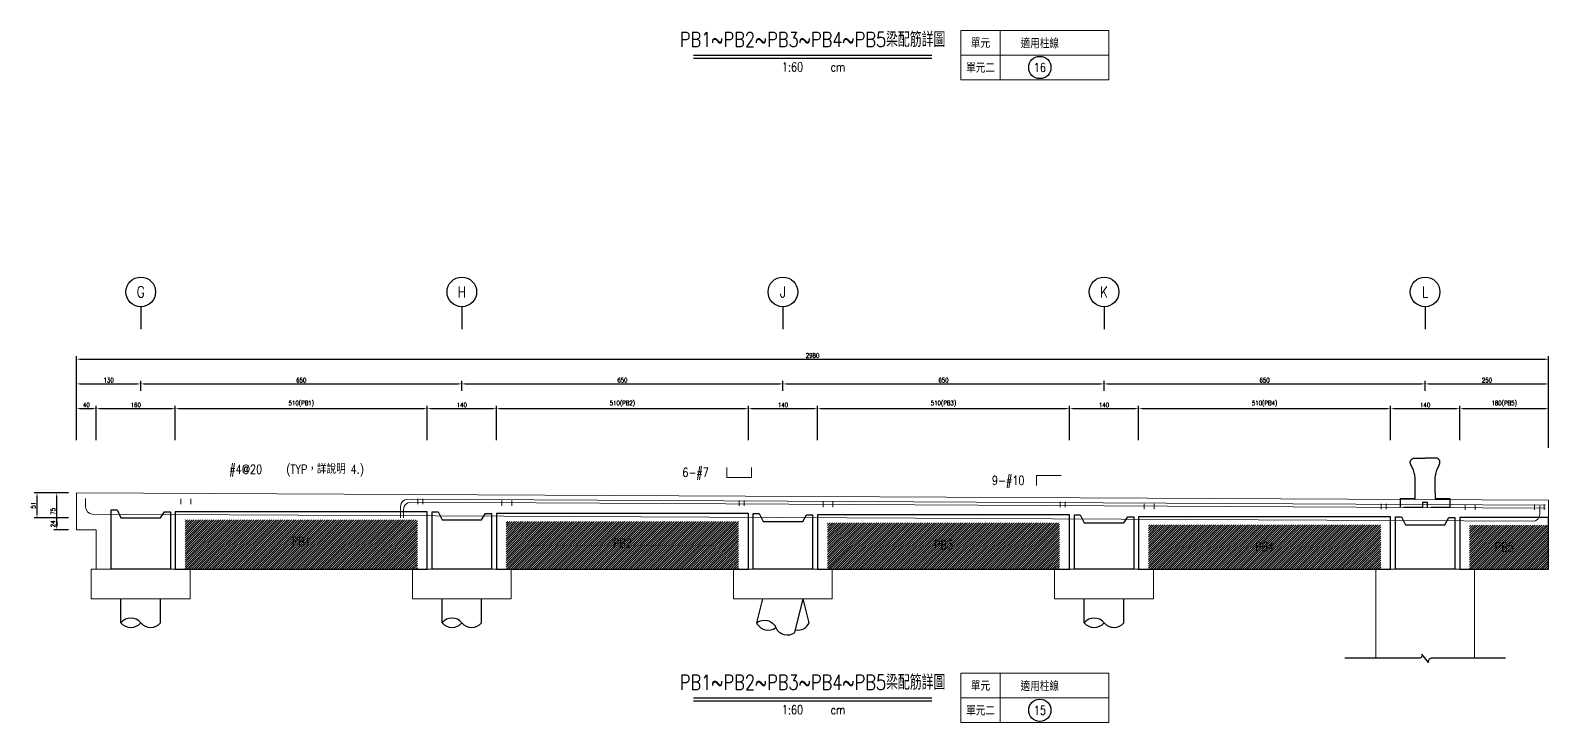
# Model space of a CAD drawing. Extents: x -4754 to 4976, y -23710 to 3841.
# Drawn here: x -359 to 2715, y -18510 to -17110 of the extents above; entities that cross this region are included whole.
import ezdxf
from ezdxf.enums import TextEntityAlignment as Align

# ---------------------------------------------------------------- set-up
doc = ezdxf.new("R2010")
doc.units = 0
doc.header["$LTSCALE"] = 3
doc.linetypes.add('DASHED', pattern=[19.05, 12.7, -6.35])
doc.layers.get('0').update_dxf_attribs({"linetype": 'CONTINUOUS'})
doc.layers.add('HB_0', color=7, linetype='CONTINUOUS', transparency=0.5)
for name, color, linetype in [('HB_DIM', 1, 'CONTINUOUS'), ('HB_SYMBOLS', 7, 'CONTINUOUS'), ('HB_TXT_CTEXT', 2, 'CONTINUOUS'), ('鋼筋', 3, 'CONTINUOUS')]:
    doc.layers.add(name, color=color, linetype=linetype)
doc.styles.get("Standard").update_dxf_attribs({"font": 'ROMANS.shx', "width": 0.8, "bigfont": 'chineset.shx'})
doc.dimstyles.new('30', dxfattribs={"dimscale": 3, "dimtxt": 3, "dimasz": 2.5, "dimexe": 2, "dimexo": 2, "dimgap": 1, "dimtad": 1, "dimdsep": 46, "dimtxsty": 'Standard', "dimcen": 0, "dimclrd": 256, "dimclre": 256, "dimclrt": 2, "dimadec": 0, "dimazin": 0, "dimtfac": 1, "dimtix": 1, "dimtmove": 2, "dimatfit": 3, "dimfxl": 1, "dimtolj": 1, "dimtzin": 0, "dimarcsym": 0})

# ---------------------------------------------------------------- blocks, each defined once
blk = doc.blocks.new('title_beam')
at = {"color": 3, "linetype": 'Continuous'}
blk.add_line((-241.2, 0), (241.2, 0), dxfattribs=at)
at = {"color": 1, "linetype": 'Continuous'}
blk.add_line((-241.2, -6), (241.2, -6), dxfattribs=at)
at = {"color": 3, "linetype": 'Continuous', "width": 0.8}
blk.add_attdef('TITLE', text='', height=30, dxfattribs=at).set_placement((0, 33), align=Align.MIDDLE)
at = {"linetype": 'Continuous', "width": 0.8}
blk.add_attdef('SCALE', text='', height=18, dxfattribs=at).set_placement((-40.6, -24), align=Align.MIDDLE)
blk.add_attdef('CM', (36.5, -33), '', height=18, dxfattribs=at)
blk = doc.blocks.new('line_tag')
at = {"layer": 'HB_SYMBOLS', "color": 4, "linetype": 'Continuous'}
blk.add_circle((0, 0), 22.5, dxfattribs=at)
at = {"color": 4, "linetype": 'Continuous', "width": 0.8}
blk.add_attdef('A', text='', height=18, dxfattribs=at).set_placement((0, 0), align=Align.MIDDLE)
blk = doc.blocks.new('fender_bottom')
at = {"color": 1, "linetype": 'Continuous'}
blk.add_lwpolyline([(162.5, 0), (12.5, 0, 0.529473), (6.7, -8.6), (-6.7, 8.6, -0.532815), (-12.5, 0), (-162.5, 0)], format="xyb", dxfattribs=at)
blk = doc.blocks.new('fender_top_transverse')
at = {"layer": 'HB_0', "color": 1, "linetype": 'Continuous'}
for points in [[(-20, 30), (-20, 60, 0.07193), (-25.7, 80.5, -0.041495), (-29.5, 88.2, -0.488993), (-22.5, 100), (0, 100)], [(20, 30), (20, 60, -0.07193), (25.7, 80.5, 0.041495), (29.5, 88.2, 0.488993), (22.5, 100), (0, 100)]]:
    blk.add_lwpolyline(points, format="xyb", dxfattribs=at)
at = {"layer": 'HB_0', "color": 252, "linetype": 'DASHED'}
blk.add_lwpolyline([(20, 30), (20, 18), (50, 18), (50, 0), (5, 0), (5, 10), (-5, 10), (-5, 0), (-50, 0), (-50, 18), (-20, 18), (-20, 30)], dxfattribs=at)
blk = doc.blocks.new('pile_vertical_with_pilecap')
at = {"linetype": 'Continuous'}
for p, q in [((-40, -48.1), (-40, 0)), ((-40, -48.1), (-40, 0)), ((40, -48.1), (40, 0)), ((40, -48.1), (40, 0))]:
    blk.add_line(p, q, dxfattribs=at)
for centre, start, end in [((-20, -64.1), 38.718, 141.282), ((-20, -64.1), 38.718, 141.282), ((-20, -32), 218.718, 321.282), ((-20, -32), 218.718, 321.282), ((20, -32), 218.718, 321.282), ((20, -32), 218.718, 321.282)]:
    blk.add_arc(centre, 25.6, start, end, dxfattribs=at)
blk = doc.blocks.new('racked_with_pilecap_Transverse')
at = {"linetype": 'Continuous'}
for points in [[(-41.2, 0), (-53.2, -48.1)], [(24.4, -67.5), (41.2, 0)]]:
    blk.add_lwpolyline(points, dxfattribs=at)
blk.add_lwpolyline([(53.2, -48.1), (41.2, 0)])
for points in [[(-53.2, -48.1, -0.48), (-14.4, -57.8, 0.48), (24.4, -67.5, 0.48)], [(-53.2, -48.1, 0.48), (-14.4, -57.8, 0.48)], [(25.6, -62.6, 0.340232), (53.2, -48.1)]]:
    blk.add_lwpolyline(points, format="xyb", dxfattribs=at)
blk = doc.blocks.new('line_guide')
at = {"color": 4, "linetype": 'Continuous'}
blk.add_line((0, 0), (0, -45), dxfattribs=at)
blk.add_circle((0, 30), 30, dxfattribs=at)
at = {"color": 4, "linetype": 'Continuous', "width": 0.8}
blk.add_attdef('A', text='', height=22.5, dxfattribs=at).set_placement((0, 30), align=Align.MIDDLE)
blk = doc.blocks.new('*D312')
at = {"layer": 'HB_DIM', "linetype": 'Continuous', "lineweight": -2}
for p, q in [((-265.4, -17938.8), (-265.4, -17868.8)), ((-257.9, -17874.8), (-232.9, -17874.8)), ((-225.4, -17938.8), (-225.4, -17868.8))]:
    blk.add_line(p, q, dxfattribs=at)
at = {"layer": 'HB_DIM'}
for points in [[(-257.9, -17873.6), (-257.9, -17876.1), (-265.4, -17874.8)], [(-232.9, -17876.1), (-232.9, -17873.6), (-225.4, -17874.8)]]:
    blk.add_solid(points, dxfattribs=at)
at = {"layer": 'HB_DIM', "color": 2, "linetype": 'Continuous', "insert": (-245.4, -17867.3), "char_height": 9, "attachment_point": 5, "rotation": 0}
blk.add_mtext('\\A1;40', dxfattribs=at)
blk = doc.blocks.new('*D313')
at = {"layer": 'HB_DIM', "linetype": 'Continuous', "lineweight": -2}
for p, q in [((-225.4, -17938.8), (-225.4, -17868.8)), ((-217.9, -17874.8), (-72.9, -17874.8)), ((-65.4, -17938.8), (-65.4, -17868.8))]:
    blk.add_line(p, q, dxfattribs=at)
at = {"layer": 'HB_DIM'}
for points in [[(-217.9, -17873.6), (-217.9, -17876.1), (-225.4, -17874.8)], [(-72.9, -17876.1), (-72.9, -17873.6), (-65.4, -17874.8)]]:
    blk.add_solid(points, dxfattribs=at)
at = {"layer": 'HB_DIM', "color": 2, "linetype": 'Continuous', "insert": (-145.4, -17867.3), "char_height": 9, "attachment_point": 5, "rotation": 0}
blk.add_mtext('\\A1;160', dxfattribs=at)
blk = doc.blocks.new('*D314')
at = {"layer": 'HB_DIM', "linetype": 'Continuous', "lineweight": -2}
for p, q in [((-65.4, -17938.8), (-65.4, -17868.8)), ((-57.9, -17874.8), (437.1, -17874.8)), ((444.6, -17938.8), (444.6, -17868.8))]:
    blk.add_line(p, q, dxfattribs=at)
at = {"layer": 'HB_DIM'}
for points in [[(-57.9, -17873.6), (-57.9, -17876.1), (-65.4, -17874.8)], [(437.1, -17876.1), (437.1, -17873.6), (444.6, -17874.8)]]:
    blk.add_solid(points, dxfattribs=at)
at = {"layer": 'HB_DIM', "color": 2, "linetype": 'Continuous', "insert": (189.6, -17864.9), "char_height": 9, "attachment_point": 5, "rotation": 0}
blk.add_mtext('\\A1;510(PB1)', dxfattribs=at)
blk = doc.blocks.new('*D315')
at = {"layer": 'HB_DIM', "linetype": 'Continuous', "lineweight": -2}
for p, q in [((444.6, -17938.8), (444.6, -17868.8)), ((452.1, -17874.8), (577.1, -17874.8)), ((584.6, -17938.8), (584.6, -17868.8))]:
    blk.add_line(p, q, dxfattribs=at)
at = {"layer": 'HB_DIM'}
for points in [[(452.1, -17873.6), (452.1, -17876.1), (444.6, -17874.8)], [(577.1, -17876.1), (577.1, -17873.6), (584.6, -17874.8)]]:
    blk.add_solid(points, dxfattribs=at)
at = {"layer": 'HB_DIM', "color": 2, "linetype": 'Continuous', "insert": (514.6, -17867.3), "char_height": 9, "attachment_point": 5, "rotation": 0}
blk.add_mtext('\\A1;140', dxfattribs=at)
blk = doc.blocks.new('*D316')
at = {"layer": 'HB_DIM', "linetype": 'Continuous', "lineweight": -2}
for p, q in [((584.6, -17938.8), (584.6, -17868.8)), ((592.1, -17874.8), (1087.1, -17874.8)), ((1094.6, -17938.8), (1094.6, -17868.8))]:
    blk.add_line(p, q, dxfattribs=at)
at = {"layer": 'HB_DIM'}
for points in [[(592.1, -17873.6), (592.1, -17876.1), (584.6, -17874.8)], [(1087.1, -17876.1), (1087.1, -17873.6), (1094.6, -17874.8)]]:
    blk.add_solid(points, dxfattribs=at)
at = {"layer": 'HB_DIM', "color": 2, "linetype": 'Continuous', "insert": (839.6, -17864.9), "char_height": 9, "attachment_point": 5, "rotation": 0}
blk.add_mtext('\\A1;510(PB2)', dxfattribs=at)
blk = doc.blocks.new('*D317')
at = {"layer": 'HB_DIM', "linetype": 'Continuous', "lineweight": -2}
for p, q in [((1094.6, -17938.8), (1094.6, -17868.8)), ((1102.1, -17874.8), (1227.1, -17874.8)), ((1234.6, -17938.8), (1234.6, -17868.8))]:
    blk.add_line(p, q, dxfattribs=at)
at = {"layer": 'HB_DIM'}
for points in [[(1102.1, -17873.6), (1102.1, -17876.1), (1094.6, -17874.8)], [(1227.1, -17876.1), (1227.1, -17873.6), (1234.6, -17874.8)]]:
    blk.add_solid(points, dxfattribs=at)
at = {"layer": 'HB_DIM', "color": 2, "linetype": 'Continuous', "insert": (1164.6, -17867.3), "char_height": 9, "attachment_point": 5, "rotation": 0}
blk.add_mtext('\\A1;140', dxfattribs=at)
blk = doc.blocks.new('*D318')
at = {"layer": 'HB_DIM', "linetype": 'Continuous', "lineweight": -2}
for p, q in [((1234.6, -17938.8), (1234.6, -17868.8)), ((1242.1, -17874.8), (1737.1, -17874.8)), ((1744.6, -17938.8), (1744.6, -17868.8))]:
    blk.add_line(p, q, dxfattribs=at)
at = {"layer": 'HB_DIM'}
for points in [[(1242.1, -17873.6), (1242.1, -17876.1), (1234.6, -17874.8)], [(1737.1, -17876.1), (1737.1, -17873.6), (1744.6, -17874.8)]]:
    blk.add_solid(points, dxfattribs=at)
at = {"layer": 'HB_DIM', "color": 2, "linetype": 'Continuous', "insert": (1489.6, -17864.9), "char_height": 9, "attachment_point": 5, "rotation": 0}
blk.add_mtext('\\A1;510(PB3)', dxfattribs=at)
blk = doc.blocks.new('*D319')
at = {"layer": 'HB_DIM', "linetype": 'Continuous', "lineweight": -2}
for p, q in [((1744.6, -17938.8), (1744.6, -17868.8)), ((1752.1, -17874.8), (1877.1, -17874.8)), ((1884.6, -17938.8), (1884.6, -17868.8))]:
    blk.add_line(p, q, dxfattribs=at)
at = {"layer": 'HB_DIM'}
for points in [[(1752.1, -17873.6), (1752.1, -17876.1), (1744.6, -17874.8)], [(1877.1, -17876.1), (1877.1, -17873.6), (1884.6, -17874.8)]]:
    blk.add_solid(points, dxfattribs=at)
at = {"layer": 'HB_DIM', "color": 2, "linetype": 'Continuous', "insert": (1814.6, -17867.3), "char_height": 9, "attachment_point": 5, "rotation": 0}
blk.add_mtext('\\A1;140', dxfattribs=at)
blk = doc.blocks.new('*D320')
at = {"layer": 'HB_DIM', "linetype": 'Continuous', "lineweight": -2}
for p, q in [((1884.6, -17938.8), (1884.6, -17868.8)), ((1892.1, -17874.8), (2387.1, -17874.8)), ((2394.6, -17938.8), (2394.6, -17868.8))]:
    blk.add_line(p, q, dxfattribs=at)
at = {"layer": 'HB_DIM'}
for points in [[(1892.1, -17873.6), (1892.1, -17876.1), (1884.6, -17874.8)], [(2387.1, -17876.1), (2387.1, -17873.6), (2394.6, -17874.8)]]:
    blk.add_solid(points, dxfattribs=at)
at = {"layer": 'HB_DIM', "color": 2, "linetype": 'Continuous', "insert": (2139.6, -17864.9), "char_height": 9, "attachment_point": 5, "rotation": 0}
blk.add_mtext('\\A1;510(PB4)', dxfattribs=at)
blk = doc.blocks.new('*D321')
at = {"layer": 'HB_DIM', "linetype": 'Continuous', "lineweight": -2}
for p, q in [((2394.6, -17938.8), (2394.6, -17868.8)), ((2402.1, -17874.8), (2527.1, -17874.8)), ((2534.6, -17938.8), (2534.6, -17868.8))]:
    blk.add_line(p, q, dxfattribs=at)
at = {"layer": 'HB_DIM'}
for points in [[(2402.1, -17873.6), (2402.1, -17876.1), (2394.6, -17874.8)], [(2527.1, -17876.1), (2527.1, -17873.6), (2534.6, -17874.8)]]:
    blk.add_solid(points, dxfattribs=at)
at = {"layer": 'HB_DIM', "color": 2, "linetype": 'Continuous', "insert": (2464.6, -17867.3), "char_height": 9, "attachment_point": 5, "rotation": 0}
blk.add_mtext('\\A1;140', dxfattribs=at)
blk = doc.blocks.new('*D322')
at = {"layer": 'HB_DIM', "linetype": 'Continuous', "lineweight": -2}
for p, q in [((2534.6, -17938.8), (2534.6, -17868.8)), ((2542.1, -17874.8), (2707.1, -17874.8)), ((2714.6, -17938.8), (2714.6, -17868.8))]:
    blk.add_line(p, q, dxfattribs=at)
at = {"layer": 'HB_DIM'}
for points in [[(2542.1, -17873.6), (2542.1, -17876.1), (2534.6, -17874.8)], [(2707.1, -17876.1), (2707.1, -17873.6), (2714.6, -17874.8)]]:
    blk.add_solid(points, dxfattribs=at)
at = {"layer": 'HB_DIM', "color": 2, "linetype": 'Continuous', "insert": (2624.6, -17864.9), "char_height": 9, "attachment_point": 5, "rotation": 0}
blk.add_mtext('\\A1;180(PB5)', dxfattribs=at)
blk = doc.blocks.new('*D323')
at = {"layer": 'HB_DIM', "linetype": 'Continuous', "lineweight": -2}
for p, q in [((-281.4, -18095.8), (-311.4, -18095.8)), ((-281.4, -18119.8), (-311.4, -18119.8)), ((-305.4, -18103.3), (-305.4, -18112.3))]:
    blk.add_line(p, q, dxfattribs=at)
at = {"layer": 'HB_DIM'}
for points in [[(-304.2, -18103.3), (-306.7, -18103.3), (-305.4, -18095.8)], [(-306.7, -18112.3), (-304.2, -18112.3), (-305.4, -18119.8)]]:
    blk.add_solid(points, dxfattribs=at)
at = {"layer": 'HB_DIM', "color": 2, "linetype": 'Continuous', "insert": (-312.9, -18107.8), "char_height": 9, "attachment_point": 5, "rotation": 90}
blk.add_mtext('\\A1;24', dxfattribs=at)
blk = doc.blocks.new('*D324')
at = {"layer": 'HB_DIM', "linetype": 'Continuous', "lineweight": -2}
for p, q in [((-281.4, -18044.8), (-311.4, -18044.8)), ((-305.4, -18112.3), (-305.4, -18052.3)), ((-281.4, -18119.8), (-311.4, -18119.8))]:
    blk.add_line(p, q, dxfattribs=at)
at = {"layer": 'HB_DIM'}
for points in [[(-304.2, -18052.3), (-306.7, -18052.3), (-305.4, -18044.8)], [(-306.7, -18112.3), (-304.2, -18112.3), (-305.4, -18119.8)]]:
    blk.add_solid(points, dxfattribs=at)
at = {"layer": 'HB_DIM', "color": 2, "linetype": 'Continuous', "insert": (-312.9, -18082.3), "char_height": 9, "attachment_point": 5, "rotation": 90}
blk.add_mtext('\\A1;75', dxfattribs=at)
blk = doc.blocks.new('*D325')
at = {"layer": 'HB_DIM', "linetype": 'Continuous', "lineweight": -2}
for p, q in [((-265.4, -17938.8), (-265.4, -17768.8)), ((-257.9, -17774.8), (2707.1, -17774.8)), ((2714.6, -17953.8), (2714.6, -17768.8))]:
    blk.add_line(p, q, dxfattribs=at)
at = {"layer": 'HB_DIM'}
for points in [[(-257.9, -17773.6), (-257.9, -17776.1), (-265.4, -17774.8)], [(2707.1, -17776.1), (2707.1, -17773.6), (2714.6, -17774.8)]]:
    blk.add_solid(points, dxfattribs=at)
at = {"layer": 'HB_DIM', "color": 2, "linetype": 'Continuous', "insert": (1224.6, -17767.3), "char_height": 9, "attachment_point": 5, "rotation": 0}
blk.add_mtext('\\A1;2980', dxfattribs=at)
blk = doc.blocks.new('*D326')
at = {"layer": 'HB_DIM', "linetype": 'Continuous', "lineweight": -2}
for p, q in [((-265.4, -17938.8), (-265.4, -17818.8)), ((-257.9, -17824.8), (-142.9, -17824.8)), ((-135.4, -17838.8), (-135.4, -17818.8))]:
    blk.add_line(p, q, dxfattribs=at)
at = {"layer": 'HB_DIM'}
for points in [[(-257.9, -17823.6), (-257.9, -17826.1), (-265.4, -17824.8)], [(-142.9, -17826.1), (-142.9, -17823.6), (-135.4, -17824.8)]]:
    blk.add_solid(points, dxfattribs=at)
at = {"layer": 'HB_DIM', "color": 2, "linetype": 'Continuous', "insert": (-200.4, -17817.3), "char_height": 9, "attachment_point": 5, "rotation": 0}
blk.add_mtext('\\A1;130', dxfattribs=at)
blk = doc.blocks.new('*D327')
at = {"layer": 'HB_DIM', "linetype": 'Continuous', "lineweight": -2}
for p, q in [((-135.4, -17838.8), (-135.4, -17818.8)), ((-127.9, -17824.8), (507.1, -17824.8)), ((514.6, -17838.8), (514.6, -17818.8))]:
    blk.add_line(p, q, dxfattribs=at)
at = {"layer": 'HB_DIM'}
for points in [[(-127.9, -17823.6), (-127.9, -17826.1), (-135.4, -17824.8)], [(507.1, -17826.1), (507.1, -17823.6), (514.6, -17824.8)]]:
    blk.add_solid(points, dxfattribs=at)
at = {"layer": 'HB_DIM', "color": 2, "linetype": 'Continuous', "insert": (189.6, -17817.3), "char_height": 9, "attachment_point": 5, "rotation": 0}
blk.add_mtext('\\A1;650', dxfattribs=at)
blk = doc.blocks.new('*D328')
at = {"layer": 'HB_DIM', "linetype": 'Continuous', "lineweight": -2}
for p, q in [((514.6, -17838.8), (514.6, -17818.8)), ((522.1, -17824.8), (1157.1, -17824.8)), ((1164.6, -17838.8), (1164.6, -17818.8))]:
    blk.add_line(p, q, dxfattribs=at)
at = {"layer": 'HB_DIM'}
for points in [[(522.1, -17823.6), (522.1, -17826.1), (514.6, -17824.8)], [(1157.1, -17826.1), (1157.1, -17823.6), (1164.6, -17824.8)]]:
    blk.add_solid(points, dxfattribs=at)
at = {"layer": 'HB_DIM', "color": 2, "linetype": 'Continuous', "insert": (839.6, -17817.3), "char_height": 9, "attachment_point": 5, "rotation": 0}
blk.add_mtext('\\A1;650', dxfattribs=at)
blk = doc.blocks.new('*D329')
at = {"layer": 'HB_DIM', "linetype": 'Continuous', "lineweight": -2}
for p, q in [((1164.6, -17838.8), (1164.6, -17818.8)), ((1172.1, -17824.8), (1807.1, -17824.8)), ((1814.6, -17838.8), (1814.6, -17818.8))]:
    blk.add_line(p, q, dxfattribs=at)
at = {"layer": 'HB_DIM'}
for points in [[(1172.1, -17823.6), (1172.1, -17826.1), (1164.6, -17824.8)], [(1807.1, -17826.1), (1807.1, -17823.6), (1814.6, -17824.8)]]:
    blk.add_solid(points, dxfattribs=at)
at = {"layer": 'HB_DIM', "color": 2, "linetype": 'Continuous', "insert": (1489.6, -17817.3), "char_height": 9, "attachment_point": 5, "rotation": 0}
blk.add_mtext('\\A1;650', dxfattribs=at)
blk = doc.blocks.new('*D330')
at = {"layer": 'HB_DIM', "linetype": 'Continuous', "lineweight": -2}
for p, q in [((1814.6, -17838.8), (1814.6, -17818.8)), ((1822.1, -17824.8), (2457.1, -17824.8)), ((2464.6, -17838.8), (2464.6, -17818.8))]:
    blk.add_line(p, q, dxfattribs=at)
at = {"layer": 'HB_DIM'}
for points in [[(1822.1, -17823.6), (1822.1, -17826.1), (1814.6, -17824.8)], [(2457.1, -17826.1), (2457.1, -17823.6), (2464.6, -17824.8)]]:
    blk.add_solid(points, dxfattribs=at)
at = {"layer": 'HB_DIM', "color": 2, "linetype": 'Continuous', "insert": (2139.6, -17817.3), "char_height": 9, "attachment_point": 5, "rotation": 0}
blk.add_mtext('\\A1;650', dxfattribs=at)
blk = doc.blocks.new('*D331')
at = {"layer": 'HB_DIM', "linetype": 'Continuous', "lineweight": -2}
for p, q in [((2464.6, -17838.8), (2464.6, -17818.8)), ((2472.1, -17824.8), (2707.1, -17824.8)), ((2714.6, -17938.8), (2714.6, -17818.8))]:
    blk.add_line(p, q, dxfattribs=at)
at = {"layer": 'HB_DIM'}
for points in [[(2472.1, -17823.6), (2472.1, -17826.1), (2464.6, -17824.8)], [(2707.1, -17826.1), (2707.1, -17823.6), (2714.6, -17824.8)]]:
    blk.add_solid(points, dxfattribs=at)
at = {"layer": 'HB_DIM', "color": 2, "linetype": 'Continuous', "insert": (2589.6, -17817.3), "char_height": 9, "attachment_point": 5, "rotation": 0}
blk.add_mtext('\\A1;250', dxfattribs=at)
blk = doc.blocks.new('*D332')
at = {"layer": 'HB_DIM', "linetype": 'Continuous', "lineweight": -2}
for p, q in [((-281.4, -18044.8), (-351.4, -18044.8)), ((-345.4, -18088.3), (-345.4, -18052.3)), ((-281.4, -18095.8), (-351.4, -18095.8))]:
    blk.add_line(p, q, dxfattribs=at)
at = {"layer": 'HB_DIM'}
for points in [[(-344.2, -18052.3), (-346.7, -18052.3), (-345.4, -18044.8)], [(-346.7, -18088.3), (-344.2, -18088.3), (-345.4, -18095.8)]]:
    blk.add_solid(points, dxfattribs=at)
at = {"layer": 'HB_DIM', "color": 2, "linetype": 'Continuous', "insert": (-352.9, -18070.3), "char_height": 9, "attachment_point": 5, "rotation": 90}
blk.add_mtext('\\A1;51', dxfattribs=at)

msp = doc.modelspace()

# ---------------------------------------------------------------- hatches: boundary and pattern name
at = {"layer": 'HB_0', "linetype": 'Continuous'}
h = msp.add_hatch(dxfattribs=at)
h.set_pattern_fill('ANSI31', color=256, style=0)
h.paths.add_polyline_path([(-45.427, -18099.802), (424.573, -18099.802), (424.573, -18199.802), (-45.427, -18199.802)], flags=17)
h = msp.add_hatch(dxfattribs=at)
h.set_pattern_fill('ANSI31', color=256, style=0)
h.paths.add_polyline_path([(604.573, -18102.802), (1074.573, -18102.802), (1074.573, -18199.802), (604.573, -18199.802)], flags=17)
h = msp.add_hatch(dxfattribs=at)
h.set_pattern_fill('ANSI31', color=256, style=0)
h.paths.add_polyline_path([(1254.573, -18105.802), (1724.573, -18105.802), (1724.573, -18199.802), (1254.573, -18199.802)], flags=17)
h = msp.add_hatch(dxfattribs=at)
h.set_pattern_fill('ANSI31', color=256, style=0)
h.paths.add_polyline_path([(1904.573, -18109.802), (2374.573, -18109.802), (2374.573, -18199.802), (1904.573, -18199.802)], flags=17)
h = msp.add_hatch(dxfattribs=at)
h.set_pattern_fill('ANSI31', color=256, style=0)
h.paths.add_polyline_path([(2554.573, -18110.802), (2714.573, -18110.802), (2714.573, -18199.802), (2554.573, -18199.802)], flags=17)

# ---------------------------------------------------------------- linework, layer by layer
at = {"layer": 'HB_0', "lineweight": 5}
for p, q in [((2364.573, -18199.802, -250), (2364.573, -18379.802, -250)), ((2564.573, -18199.802, -250), (2564.573, -18379.802, -250))]:
    msp.add_line(p, q, dxfattribs=at)
msp.add_lwpolyline([(-225.427, -18199.802), (-225.427, -18119.802), (-265.427, -18119.802), (-265.427, -18044.802), (2714.573, -18059.802), (2714.573, -18199.802), (-225.427, -18199.802)], dxfattribs=at)
at = {"layer": 'HB_0', "color": 1, "linetype": 'Continuous'}
for points in [[(-195.427, -18199.802), (-195.427, -18079.802), (-183.427, -18079.802), (-175.427, -18095.802), (-95.427, -18095.802), (-87.427, -18083.802), (-75.427, -18083.802), (-75.427, -18199.802), (-195.427, -18199.802)], [(-65.427, -18199.802), (-45.427, -18199.802), (424.573, -18199.802), (444.573, -18199.802), (444.573, -18083.802), (424.573, -18083.802), (-45.427, -18083.802), (-65.427, -18083.802), (-65.427, -18199.802)], [(454.573, -18199.802), (454.573, -18083.802), (466.573, -18083.802), (474.573, -18099.802), (554.573, -18099.802), (562.573, -18086.802), (574.573, -18086.802), (574.573, -18199.802), (454.573, -18199.802)], [(584.573, -18199.802), (604.573, -18199.802), (1074.573, -18199.802), (1094.573, -18199.802), (1094.573, -18086.802), (1074.573, -18086.802), (604.573, -18086.802), (584.573, -18086.802), (584.573, -18199.802)], [(1104.573, -18199.802), (1104.573, -18086.802), (1116.573, -18086.802), (1124.573, -18102.802), (1204.573, -18102.802), (1212.573, -18089.802), (1224.573, -18089.802), (1224.573, -18199.802), (1104.573, -18199.802)], [(1234.573, -18199.802), (1254.573, -18199.802), (1724.573, -18199.802), (1744.573, -18199.802), (1744.573, -18089.802), (1724.573, -18089.802), (1254.573, -18089.802), (1234.573, -18089.802), (1234.573, -18199.802)], [(1754.573, -18199.802), (1754.573, -18089.802), (1766.573, -18089.802), (1774.573, -18105.802), (1854.573, -18105.802), (1862.573, -18093.802), (1874.573, -18093.802), (1874.573, -18199.802), (1754.573, -18199.802)], [(1884.573, -18199.802), (1904.573, -18199.802), (2374.573, -18199.802), (2394.573, -18199.802), (2394.573, -18093.802), (2374.573, -18093.802), (1904.573, -18093.802), (1884.573, -18093.802), (1884.573, -18199.802)], [(2404.573, -18199.802), (2404.573, -18093.802), (2416.573, -18093.802), (2424.573, -18109.802), (2504.573, -18109.802), (2512.573, -18094.802), (2524.573, -18094.802), (2524.573, -18199.802), (2404.573, -18199.802)], [(2534.573, -18199.802), (2554.573, -18199.802), (2714.573, -18199.802), (2714.573, -18094.802), (2554.573, -18094.802), (2534.573, -18094.802), (2534.573, -18199.802)]]:
    msp.add_lwpolyline(points, dxfattribs=at)
at = {"layer": 'HB_0', "lineweight": 5}
for points in [[(-235.427, -18259.802, -277.5), (-35.427, -18259.802, -277.5), (-35.427, -18199.802, -277.5), (-235.427, -18199.802, -277.5), (-235.427, -18259.802, -277.5)], [(414.573, -18259.802, -250), (614.573, -18259.802, -250), (614.573, -18199.802, -250), (414.573, -18199.802, -250), (414.573, -18259.802, -250)], [(1064.573, -18259.802, -250), (1264.573, -18259.802, -250), (1264.573, -18199.802, -250), (1064.573, -18199.802, -250), (1064.573, -18259.802, -250)], [(1714.573, -18259.802, -250), (1914.573, -18259.802, -250), (1914.573, -18199.802, -250), (1714.573, -18199.802, -250), (1714.573, -18259.802, -250)]]:
    msp.add_polyline3d(points, dxfattribs=at)
at = {"layer": 'HB_DIM', "color": 1, "linetype": 'Continuous'}
for points in [[(-34.157, -18057.372, 0, 1.25, 0), (-24.157, -18047.372, 0, 0, 0), (25.843, -17997.372, 0, 0, 0), (43.843, -17997.372, 0, 0, 0)], [(933.112, -18093.834, 0, 1.25, 0), (933.112, -18078.834, 0, 0, 0), (933.112, -18003.834, 0, 0, 0), (951.112, -18003.834, 0, 0, 0)], [(1544.734, -18069.989, 0, 1.25, 0), (1549.044, -18055.621, 0, 0, 0), (1559.734, -18019.989, 0, 0, 0), (1577.734, -18019.989, 0, 0, 0)], [(1544.734, -18063.974, 0, 1.25, 0), (1549.575, -18049.777, 0, 0, 0), (1559.734, -18019.989, 0, 0, 0), (1577.734, -18019.989, 0, 0, 0)]]:
    msp.add_lwpolyline(points, format="xyseb", dxfattribs=at)
at = {"layer": 'HB_TXT_CTEXT', "color": 4, "lineweight": 5, "true_color": 0x00ffff}
for p, q in [((1604.573, -17109.802), (1604.573, -17209.802)), ((1524.573, -17159.802), (1824.573, -17159.802)), ((1604.573, -18409.802), (1604.573, -18509.802)), ((1524.573, -18459.802), (1824.573, -18459.802))]:
    msp.add_line(p, q, dxfattribs=at)
for points in [[(1524.573, -17109.802), (1524.573, -17209.802), (1824.573, -17209.802), (1824.573, -17109.802), (1524.573, -17109.802)], [(1524.573, -18409.802), (1524.573, -18509.802), (1824.573, -18509.802), (1824.573, -18409.802), (1524.573, -18409.802)]]:
    msp.add_lwpolyline(points, dxfattribs=at)
at = {"layer": 'HB_TXT_CTEXT', "lineweight": 5}
for points in [[(1051.112, -17993.834, -37.62), (1051.112, -18013.834, -37.62), (1101.112, -18013.834, -37.62), (1101.112, -17993.834, -37.62)], [(1677.734, -18029.989, -37.12), (1677.734, -18009.989, -37.12), (1727.734, -18009.989, -37.12)]]:
    msp.add_polyline3d(points, dxfattribs=at)
at = {"layer": '鋼筋', "lineweight": 5}
for p, q in [((-247.23, -18056.783, -37.62), (-247.314, -18073.402, -37.62)), ((-247.23, -18056.783, -22.572), (-247.314, -18073.402, -22.572)), ((-247.23, -18056.783, -7.524), (-247.314, -18073.402, -7.524)), ((-247.23, -18056.783, 7.524), (-247.314, -18073.402, 7.524)), ((-247.23, -18056.783, 22.572), (-247.314, -18073.402, 22.572)), ((-247.23, -18056.783, 37.62), (-247.314, -18073.402, 37.62)), ((-54.157, -18057.372, -36.57), (-54.157, -18057.372, 36.57)), ((-54.157, -18060.547, 39.745), (-54.157, -18068.167, 39.745)), ((-54.157, -18068.18, -33.427), (-54.157, -18062.792, -38.815)), ((-34.157, -18057.372, -36.57), (-34.157, -18057.372, 36.57)), ((-34.157, -18060.547, 39.745), (-34.157, -18068.167, 39.745)), ((-34.157, -18068.18, -33.427), (-34.157, -18062.792, -38.815)), ((405.005, -18058.176, -37.12), (2708.523, -18069.771, -37.12)), ((405.005, -18058.176, -24.747), (2708.523, -18069.771, -24.747)), ((405.005, -18058.176, -12.373), (2708.523, -18069.771, -12.373)), ((405.005, -18058.176), (2708.523, -18069.771)), ((405.005, -18058.176, 12.373), (2708.523, -18069.771, 12.373)), ((405.005, -18058.176, 24.747), (2708.523, -18069.771, 24.747)), ((405.005, -18058.176, 37.12), (2708.523, -18069.771, 37.12)), ((410.974, -18064.206, -37.12), (2708.493, -18075.771, -37.12)), ((410.974, -18064.206, 37.12), (2708.493, -18075.771, 37.12)), ((425.843, -18057.372, -36.57), (425.843, -18057.372, 36.57)), ((425.843, -18060.547, 39.745), (425.843, -18068.167, 39.745)), ((425.843, -18068.18, -33.427), (425.843, -18062.792, -38.815)), ((435.843, -18057.372, -36.57), (435.843, -18057.372, 36.57)), ((435.843, -18060.547, 39.745), (435.843, -18068.167, 39.745)), ((435.843, -18068.18, -33.427), (435.843, -18062.792, -38.815)), ((595.843, -18060.372, -36.23), (595.843, -18060.372, 36.23)), ((595.843, -18063.547, 39.405), (595.843, -18071.167, 39.405)), ((595.843, -18071.18, -33.087), (595.843, -18065.792, -38.475)), ((615.843, -18060.372, -36.23), (615.843, -18060.372, 36.23)), ((615.843, -18063.547, 39.405), (615.843, -18071.167, 39.405)), ((615.843, -18071.18, -33.087), (615.843, -18065.792, -38.475)), ((1075.843, -18060.372, -36.23), (1075.843, -18060.372, 36.23)), ((1075.843, -18063.547, 39.405), (1075.843, -18071.167, 39.405)), ((1075.843, -18071.18, -33.087), (1075.843, -18065.792, -38.475)), ((1085.843, -18060.372, -36.23), (1085.843, -18060.372, 36.23)), ((1085.843, -18063.547, 39.405), (1085.843, -18071.167, 39.405)), ((1085.843, -18071.18, -33.087), (1085.843, -18065.792, -38.475)), ((1245.843, -18063.372, -36.23), (1245.843, -18063.372, 36.23)), ((1245.843, -18066.547, 39.405), (1245.843, -18074.167, 39.405)), ((1245.843, -18074.18, -33.087), (1245.843, -18068.792, -38.475)), ((1265.843, -18063.372, -36.23), (1265.843, -18063.372, 36.23)), ((1265.843, -18066.547, 39.405), (1265.843, -18074.167, 39.405)), ((1265.843, -18074.18, -33.087), (1265.843, -18068.792, -38.475)), ((1725.843, -18063.372, -36.23), (1725.843, -18063.372, 36.23)), ((1725.843, -18066.547, 39.405), (1725.843, -18074.167, 39.405)), ((1725.843, -18074.18, -33.087), (1725.843, -18068.792, -38.475)), ((1735.843, -18063.372, -36.23), (1735.843, -18063.372, 36.23)), ((1735.843, -18066.547, 39.405), (1735.843, -18074.167, 39.405)), ((1735.843, -18074.18, -33.087), (1735.843, -18068.792, -38.475)), ((1895.843, -18067.372, -36.57), (1895.843, -18067.372, 36.57)), ((1895.843, -18070.547, 39.745), (1895.843, -18078.167, 39.745)), ((1915.843, -18067.372, -36.57), (1915.843, -18067.372, 36.57)), ((1915.843, -18070.547, 39.745), (1915.843, -18078.167, 39.745)), ((2375.843, -18067.372, -36.57), (2375.843, -18067.372, 36.57)), ((2375.843, -18070.547, 39.745), (2375.843, -18078.167, 39.745)), ((2385.843, -18067.372, -36.57), (2385.843, -18067.372, 36.57)), ((2385.843, -18070.547, 39.745), (2385.843, -18078.167, 39.745)), ((2545.843, -18068.372, -36.23), (2545.843, -18068.372, 36.23)), ((2545.843, -18071.547, 39.405), (2545.843, -18079.167, 39.405)), ((2565.843, -18068.372, -36.23), (2565.843, -18068.372, 36.23)), ((2565.843, -18071.547, 39.405), (2565.843, -18079.167, 39.405)), ((2685.843, -18068.372, -36.23), (2685.843, -18068.372, 36.23)), ((2685.843, -18071.547, 39.405), (2685.843, -18079.167, 39.405)), ((2696.687, -18088.221, -37.62), (2696.77, -18071.601, -37.62)), ((2696.687, -18088.221, -22.572), (2696.77, -18071.601, -22.572)), ((2696.687, -18088.221, -7.524), (2696.77, -18071.601, -7.524)), ((2696.687, -18088.221, 7.524), (2696.77, -18071.601, 7.524)), ((2696.687, -18088.221, 22.572), (2696.77, -18071.601, 22.572)), ((2696.687, -18088.221, 37.62), (2696.77, -18071.601, 37.62)), ((2705.843, -18068.372, -36.23), (2705.843, -18068.372, 36.23)), ((2705.843, -18071.547, 39.405), (2705.843, -18079.167, 39.405)), ((-232.897, -18087.965, -37.62), (2682.124, -18102.638, -37.62)), ((-232.897, -18087.965, -22.572), (2682.124, -18102.638, -22.572)), ((-232.897, -18087.965, -7.524), (2682.124, -18102.638, -7.524)), ((-232.897, -18087.965, 7.524), (2682.124, -18102.638, 7.524)), ((-232.897, -18087.965, 22.572), (2682.124, -18102.638, 22.572)), ((-232.897, -18087.965, 37.62), (2682.124, -18102.638, 37.62)), ((390.325, -18095.713, -37.12), (390.442, -18072.593, -37.12)), ((390.325, -18095.713, -24.747), (390.442, -18072.593, -24.747)), ((390.325, -18095.713, -12.373), (390.442, -18072.593, -12.373)), ((390.325, -18095.713), (390.442, -18072.593)), ((390.325, -18095.713, 12.373), (390.442, -18072.593, 12.373)), ((390.325, -18095.713, 24.747), (390.442, -18072.593, 24.747)), ((390.325, -18095.713, 37.12), (390.442, -18072.593, 37.12)), ((396.325, -18095.743, -37.12), (396.412, -18078.623, -37.12)), ((396.325, -18095.743, 37.12), (396.412, -18078.623, 37.12)), ((1895.843, -18078.18, -33.427), (1895.843, -18072.792, -38.815)), ((1915.843, -18078.18, -33.427), (1915.843, -18072.792, -38.815)), ((2375.843, -18078.18, -33.427), (2375.843, -18072.792, -38.815)), ((2385.843, -18078.18, -33.427), (2385.843, -18072.792, -38.815)), ((2545.843, -18079.18, -33.087), (2545.843, -18073.792, -38.475)), ((2565.843, -18079.18, -33.087), (2565.843, -18073.792, -38.475)), ((2685.843, -18079.18, -33.087), (2685.843, -18073.792, -38.475)), ((2705.843, -18079.18, -33.087), (2705.843, -18073.792, -38.475))]:
    msp.add_line(p, q, dxfattribs=at)
at = {"layer": '鋼筋', "lineweight": 5, "extrusion": (1, -3.67394e-16, 0)}
for centre in [(-18060.547, -36.57, -54.157), (-18060.547, -36.57, -34.157), (-18060.547, -36.57, 425.843), (-18060.547, -36.57, 435.843), (-18070.547, -36.57, 1895.843), (-18070.547, -36.57, 1915.843), (-18070.547, -36.57, 2375.843), (-18070.547, -36.57, 2385.843)]:
    msp.add_arc(centre, 3.175, 225, 0, dxfattribs=at)
at = {"layer": '鋼筋', "lineweight": 5, "extrusion": (1, -3.67394e-16, 4.08144e-36)}
for centre in [(-18060.547, 36.57, -54.157), (-18060.547, 36.57, -34.157), (-18060.547, 36.57, 425.843), (-18060.547, 36.57, 435.843), (-18070.547, 36.57, 1895.843), (-18070.547, 36.57, 1915.843), (-18070.547, 36.57, 2375.843), (-18070.547, 36.57, 2385.843)]:
    msp.add_arc(centre, 3.175, 0, 90, dxfattribs=at)
at = {"layer": '鋼筋', "lineweight": 5, "extrusion": (0, 0, -1)}
for centre in [(-404.932, -18072.666, 37.12), (-404.932, -18072.666, 24.747), (-404.932, -18072.666, 12.373), (-404.932, -18072.666), (-404.932, -18072.666, -12.373), (-404.932, -18072.666, -24.747), (-404.932, -18072.666, -37.12), (-410.901, -18078.696, 37.12), (-410.901, -18078.696, -37.12)]:
    msp.add_arc(centre, 14.49, 0.288399, 90.288399, dxfattribs=at)
at = {"layer": '鋼筋', "lineweight": 5, "extrusion": (1, -3.67394e-16, -4.93038e-32)}
for centre in [(-18063.547, -36.23, 595.843), (-18063.547, -36.23, 615.843), (-18063.547, -36.23, 1075.843), (-18063.547, -36.23, 1085.843), (-18066.547, -36.23, 1245.843), (-18066.547, -36.23, 1265.843), (-18066.547, -36.23, 1725.843), (-18066.547, -36.23, 1735.843), (-18071.547, -36.23, 2545.843), (-18071.547, -36.23, 2565.843), (-18071.547, -36.23, 2685.843), (-18071.547, -36.23, 2705.843)]:
    msp.add_arc(centre, 3.175, 225, 0, dxfattribs=at)
at = {"layer": '鋼筋', "lineweight": 5, "extrusion": (1, -3.67394e-16, 2.4727e-36)}
for centre in [(-18063.547, 36.23, 595.843), (-18063.547, 36.23, 615.843), (-18063.547, 36.23, 1075.843), (-18063.547, 36.23, 1085.843), (-18066.547, 36.23, 1245.843), (-18066.547, 36.23, 1265.843), (-18066.547, 36.23, 1725.843), (-18066.547, 36.23, 1735.843), (-18071.547, 36.23, 2545.843), (-18071.547, 36.23, 2565.843), (-18071.547, 36.23, 2685.843), (-18071.547, 36.23, 2705.843)]:
    msp.add_arc(centre, 3.175, 0, 90, dxfattribs=at)
at = {"layer": '鋼筋', "lineweight": 5}
for centre, start, end in [((-232.824, -18073.475, -37.62), 179.711601, 269.711601), ((-232.824, -18073.475, -22.572), 179.711601, 269.711601), ((-232.824, -18073.475, -7.524), 179.711601, 269.711601), ((-232.824, -18073.475, 7.524), 179.711601, 269.711601), ((-232.824, -18073.475, 22.572), 179.711601, 269.711601), ((-232.824, -18073.475, 37.62), 179.711601, 269.711601), ((2682.197, -18088.148, -37.62), 269.711601, 359.711601), ((2682.197, -18088.148, -22.572), 269.711601, 359.711601), ((2682.197, -18088.148, -7.524), 269.711601, 359.711601), ((2682.197, -18088.148, 7.524), 269.711601, 359.711601), ((2682.197, -18088.148, 22.572), 269.711601, 359.711601), ((2682.197, -18088.148, 37.62), 269.711601, 359.711601)]:
    msp.add_arc(centre, 14.49, start, end, dxfattribs=at)

# ---------------------------------------------------------------- block references
at = {"layer": 'HB_0', "linetype": 'Continuous'}
for p, values in [((-135.427, -17668.802), {'A': 'G'}), ((514.573, -17668.802), {'A': 'H'}), ((1164.573, -17668.802), {'A': 'J'}), ((1814.573, -17668.802), {'A': 'K'}), ((2464.573, -17668.802), {'A': 'L'})]:
    msp.add_blockref('line_guide', p, dxfattribs=at).add_auto_attribs(values)
for name, p in [('fender_top_transverse', (2464.573, -18074.802, -250)), ('pile_vertical_with_pilecap', (-135.427, -18259.802, -277.5)), ('pile_vertical_with_pilecap', (514.573, -18259.802, -250)), ('racked_with_pilecap_Transverse', (1164.573, -18259.802, -250)), ('pile_vertical_with_pilecap', (1814.573, -18259.802, -250)), ('fender_bottom', (2464.573, -18379.802, -250))]:
    msp.add_blockref(name, p, dxfattribs=at)
at = {"layer": 'HB_TXT_CTEXT', "linetype": 'Continuous'}
for name, p, values in [('title_beam', (1224.573, -17159.802), {'TITLE': 'PB1~PB2~PB3~PB4~PB5梁配筋詳圖', 'SCALE': '1:60', 'CM': 'cm'}), ('line_tag', (1684.573, -17184.802), {'A': '16'}), ('title_beam', (1224.573, -18459.802), {'TITLE': 'PB1~PB2~PB3~PB4~PB5梁配筋詳圖', 'SCALE': '1:60', 'CM': 'cm'}), ('line_tag', (1684.573, -18484.802), {'A': '15'})]:
    msp.add_blockref(name, p, dxfattribs=at).add_auto_attribs(values)

# ---------------------------------------------------------------- texts
at = {"layer": 'HB_TXT_CTEXT', "linetype": 'Continuous', "width": 0.8}
for s, p in [('單元', (1564.573, -17134.802)), ('適用柱線', (1684.573, -17134.802)), ('單元二', (1564.573, -17184.802)), ('PB1', (189.573, -18143.802)), ('PB2', (839.573, -18146.802)), ('PB3', (1489.573, -18149.802)), ('PB4', (2139.573, -18153.802)), ('PB5', (2624.573, -18154.802)), ('單元', (1564.573, -18434.802)), ('適用柱線', (1684.573, -18434.802)), ('單元二', (1564.573, -18484.802))]:
    msp.add_text(s, height=18, dxfattribs=at).set_placement(p, align=Align.MIDDLE)
for s, p in [('#4@20    (TYP，詳說明 4.)', (43.843, -17997.372, -36.57)), (' 6-#7', (951.112, -18003.834, -37.62)), (' 9-#10', (1577.734, -18019.989, -37.12))]:
    msp.add_text(s, height=18, dxfattribs=at).set_placement(p, align=Align.MIDDLE_LEFT)

# ---------------------------------------------------------------- dimensions: what is measured, and where the dimension line sits
at = {"layer": 'HB_DIM', "linetype": 'Continuous'}
for base, p1, p2, angle, override, picture, middle in [((2714.573, -17774.802), (-265.427, -17944.802), (2714.573, -17959.802), 0, {"dimdec": 0, "dimpost": '<>'}, '*D325', (1224.573, -17767.302)), ((-135.427, -17824.802), (-265.427, -17944.802), (-135.427, -17844.802, -2119), 0, {"dimdec": 0, "dimpost": '<>'}, '*D326', (-200.427, -17817.302)), ((514.573, -17824.802), (-135.427, -17844.802, -2119), (514.573, -17844.802, -1469), 0, {"dimdec": 0, "dimpost": '<>'}, '*D327', (189.573, -17817.302)), ((1164.573, -17824.802), (514.573, -17844.802, -1469), (1164.573, -17844.802, -819), 0, {"dimdec": 0, "dimpost": '<>'}, '*D328', (839.573, -17817.302)), ((1814.573, -17824.802), (1164.573, -17844.802, -819), (1814.573, -17844.802, -169), 0, {"dimdec": 0, "dimpost": '<>'}, '*D329', (1489.573, -17817.302)), ((2464.573, -17824.802), (1814.573, -17844.802, -169), (2464.573, -17844.802, 481), 0, {"dimdec": 0, "dimpost": '<>'}, '*D330', (2139.573, -17817.302)), ((2714.573, -17824.802), (2464.573, -17844.802, 481), (2714.573, -17944.802), 0, {"dimdec": 0, "dimpost": '<>'}, '*D331', (2589.573, -17817.302)), ((-225.427, -17874.802), (-265.427, -17944.802), (-225.427, -17944.802, 40), 0, {"dimdec": 0, "dimpost": '<>'}, '*D312', (-245.427, -17867.302)), ((-65.427, -17874.802), (-225.427, -17944.802, 40), (-65.427, -17944.802), 0, {"dimdec": 0, "dimpost": '<>'}, '*D313', (-145.427, -17867.302)), ((584.573, -17874.802), (444.573, -17944.802), (584.573, -17944.802), 0, {"dimdec": 0, "dimpost": '<>'}, '*D315', (514.573, -17867.302)), ((1234.573, -17874.802), (1094.573, -17944.802), (1234.573, -17944.802), 0, {"dimdec": 0, "dimpost": '<>'}, '*D317', (1164.573, -17867.302)), ((1884.573, -17874.802), (1744.573, -17944.802), (1884.573, -17944.802), 0, {"dimdec": 0, "dimpost": '<>'}, '*D319', (1814.573, -17867.302)), ((2534.573, -17874.802), (2394.573, -17944.802), (2534.573, -17944.802), 0, {"dimdec": 0, "dimpost": '<>'}, '*D321', (2464.573, -17867.302)), ((-345.427, -18044.802), (-275.427, -18095.802), (-275.427, -18044.802), 90, {"dimtad": 4, "dimdec": 0, "dimpost": '<>'}, '*D332', (-352.927, -18070.302)), ((-305.427, -18044.802), (-275.427, -18119.802), (-275.427, -18044.802), 90, {"dimtad": 4, "dimdec": 0, "dimpost": '<>'}, '*D324', (-312.927, -18082.302)), ((-305.427, -18119.802), (-275.427, -18095.802), (-275.427, -18119.802), 90, {"dimtad": 4, "dimdec": 0, "dimpost": '<>'}, '*D323', (-312.927, -18107.802))]:
    dim = msp.add_linear_dim(base=base, p1=p1, p2=p2, angle=angle, dimstyle='30', override=override, dxfattribs=at)
    dim.commit()
    dim.dimension.update_dxf_attribs({"geometry": picture, "text_midpoint": middle})
for base, p1, p2, text, picture, middle in [((444.573, -17874.802), (-65.427, -17944.802), (444.573, -17944.802), '<>(PB1)', '*D314', (189.573, -17864.944)), ((1094.573, -17874.802), (584.573, -17944.802), (1094.573, -17944.802), '<>(PB2)', '*D316', (839.573, -17864.944)), ((1744.573, -17874.802), (1234.573, -17944.802), (1744.573, -17944.802), '<>(PB3)', '*D318', (1489.573, -17864.944)), ((2394.573, -17874.802), (1884.573, -17944.802), (2394.573, -17944.802), '<>(PB4)', '*D320', (2139.573, -17864.944)), ((2714.573, -17874.802), (2534.573, -17944.802), (2714.573, -17944.802), '<>(PB5)', '*D322', (2624.573, -17864.944))]:
    dim = msp.add_linear_dim(base=base, p1=p1, p2=p2, angle=0, text=text, dimstyle='30', override={"dimdec": 0, "dimpost": '<>'}, dxfattribs=at)
    dim.commit()
    dim.dimension.update_dxf_attribs({"geometry": picture, "text_midpoint": middle})

doc.saveas('drawing.dxf')
